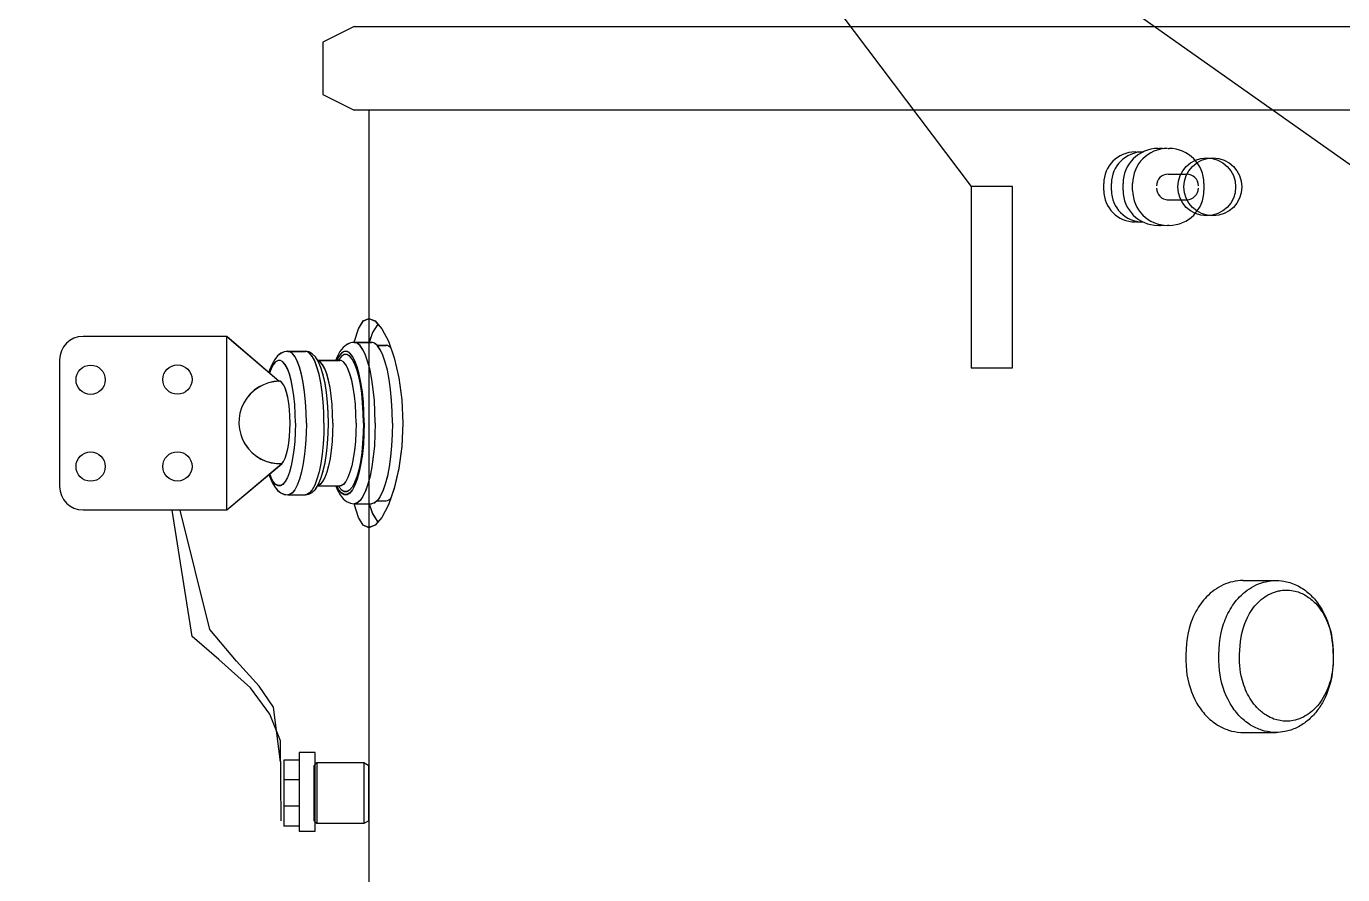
# Model space of a CAD drawing. Header units: millimetres. Extents: x 14764 to 276930, y -11609 to 135619.
# Drawn here: x 256824 to 257333, y 132085 to 132413 of the extents above; entities that cross this region are included whole.
import ezdxf

# ---------------------------------------------------------------- set-up
doc = ezdxf.new("R2010")
doc.units = ezdxf.units.MM
doc.header["$LTSCALE"] = 23.1
doc.layers.get('0').update_dxf_attribs({"linetype": 'CONTINUOUS'})
doc.layers.add('CORE', color=5, linetype='CONTINUOUS')
doc.layers.add('PL', color=5, linetype='CONTINUOUS')

msp = doc.modelspace()

# ---------------------------------------------------------------- linework, layer by layer
at = {"color": 1}
for p, q in [((256356.4706, 133051.6794), (261130.6565, 129675.6479)), ((257035.3616, 132555.1468), (257189.3991, 132350.7125))]:
    msp.add_line(p, q, dxfattribs=at)
at = {"color": 0, "linetype": 'ByBlock', "lineweight": 25, "ltscale": 0.5}
for p, q in [((256951.121, 132412.5456), (256938.971, 132406.4706)), ((256951.121, 132412.5456), (257385.281, 132412.5456)), ((256938.971, 132406.4706), (256938.971, 132386.2206)), ((256938.971, 132386.2206), (256951.121, 132380.1456)), ((257385.281, 132380.1456), (256951.121, 132380.1456))]:
    msp.add_line(p, q, dxfattribs=at)
at = {"color": 0, "linetype": 'ByBlock', "lineweight": 25}
for p, q in [((257252.8038, 132364.0457), (257253.0806, 132364.0457)), ((257253.3982, 132364.0457), (257253.675, 132364.0457)), ((257255.788, 132364.0457), (257256.0648, 132364.0457)), ((257261.6241, 132365.3957), (257261.901, 132365.3957)), ((257261.901, 132365.3957), (257262.1778, 132365.3957)), ((257265.5869, 132365.3957), (257265.8637, 132365.3957)), ((257240.6538, 132349.1957), (257240.6538, 132351.8957)), ((257243.638, 132349.1957), (257243.638, 132351.8957)), ((257248.1241, 132349.1957), (257248.1241, 132351.8957)), ((257251.8101, 132349.1957), (257251.8101, 132351.8957)), ((257265.6434, 132355.4957), (257272.7082, 132355.4957)), ((257279.3637, 132351.8957), (257279.3637, 132349.1957)), ((257265.1877, 132345.6088), (257273.0508, 132345.6088)), ((257253.3574, 132337.0457), (257252.8038, 132337.0457)), ((257262.1778, 132335.6957), (257261.6241, 132335.6957)), ((257265.8637, 132335.6957), (257265.3101, 132335.6957))]:
    msp.add_line(p, q, dxfattribs=at)
at = {"color": 0, "linetype": 'ByBlock', "lineweight": 25, "ltscale": 0.5}
msp.add_lwpolyline([(256956.6991, 132380.1456), (256956.6991, 131680.7125), (257366.6991, 131680.7125), (257366.6991, 131715.6434)], dxfattribs=at)
at = {"color": 0, "linetype": 'ByBlock', "lineweight": 25}
msp.add_lwpolyline([(257205.3991, 132350.7125), (257189.3991, 132350.7125), (257189.3991, 132280.7125), (257205.3991, 132280.7125)], close=True, dxfattribs=at)
for centre in [(257280.4258, 132350.5457), (257282.8225, 132350.5457)]:
    msp.add_circle(centre, 11.178, dxfattribs=at)
for centre, radius, start, end in [((257252.8038, 132351.8957), 12.15, 90, 180), ((257255.788, 132351.8957), 12.15, 90, 180), ((257261.6241, 132351.8957), 13.5, 90, 180), ((257265.3101, 132351.8957), 13.5, 90, 180), ((257253.675, 132351.8957), 12.15, 84.25943, 90), ((257262.1778, 132351.8957), 13.5, 83.337992, 90), ((257265.8637, 132351.8957), 13.5, 0, 90), ((257265.5304, 132350.9957), 4.5, 90, 180), ((257272.7082, 132350.9957), 4.5, 0, 90), ((257252.8038, 132349.1957), 12.15, 180, 270), ((257255.788, 132349.1957), 12.15, 180, 269.770772), ((257261.6241, 132349.1957), 13.5, 180, 270), ((257265.3101, 132349.1957), 13.5, 180, 270), ((257265.5304, 132350.0957), 4.5, 180, 270), ((257265.8637, 132349.1957), 13.5, 270, 0), ((257272.7082, 132350.0957), 4.5, 270, 0), ((257253.3574, 132349.1957), 12.15, 270, 275.74057), ((257262.1778, 132349.1957), 13.5, 270, 276.662008)]:
    msp.add_arc(centre, radius, start, end, dxfattribs=at)
at = {"layer": 'CORE', "color": 0}
for p, q in [((256888.4991, 132176.8412), (256880.6969, 132225.7213)), ((256895.321, 132179.5665), (256883.8714, 132225.7213)), ((256905.5537, 132167.3028), (256895.321, 132179.5665)), ((256898.7319, 132167.9841), (256888.4991, 132176.8412)), ((256911.0111, 132157.083), (256898.7319, 132167.9841)), ((256914.422, 132157.7643), (256905.5537, 132167.3028)), ((256919.8795, 132149.5885), (256914.422, 132157.7643)), ((256918.5151, 132146.8633), (256911.0111, 132157.083)), ((256922.6082, 132128.4677), (256919.8795, 132149.5885)), ((256922.6082, 132136.6435), (256918.5151, 132146.8633)), ((256922.8383, 132105.736), (256922.6082, 132136.6435)), ((256935.9745, 132132.0253), (256929.8643, 132132.0253)), ((256929.8643, 132132.0253), (256929.8643, 132101.6776)), ((256935.9745, 132101.6776), (256935.9745, 132132.0253)), ((256923.9071, 132129.184), (256923.9071, 132103.6631)), ((256929.8643, 132129.184), (256923.9071, 132129.184)), ((256935.6026, 132127.111), (256936.6713, 132128.1798)), ((256935.6026, 132105.736), (256935.6026, 132127.111)), ((256936.6713, 132128.1798), (256936.6713, 132104.6673)), ((256936.6713, 132128.1798), (256954.8401, 132128.1798)), ((256954.8401, 132128.1798), (256954.8401, 132104.6673)), ((256954.8401, 132128.1798), (256956.6991, 132127.111)), ((256956.6991, 132105.736), (256956.6991, 132127.111)), ((256929.8643, 132121.5111), (256923.9071, 132121.5111)), ((256929.8643, 132111.336), (256923.9071, 132111.336)), ((256929.8643, 132103.6631), (256923.9071, 132103.6631)), ((256929.8643, 132101.6776), (256935.9745, 132101.6776)), ((256936.6713, 132104.6673), (256935.6026, 132105.736)), ((256954.8401, 132104.6673), (256936.6713, 132104.6673)), ((256956.6991, 132105.736), (256954.8401, 132104.6673))]:
    msp.add_line(p, q, dxfattribs=at)
at = {"layer": 'PL', "color": 7, "ltscale": 0.5}
for p, q in [((256960.1793, 132297.5772), (256958.1612, 132294.3474)), ((256960.1795, 132297.5325), (256958.1614, 132294.3027)), ((256901.8718, 132292.8471), (256922.1223, 132275.5125)), ((256901.8719, 132292.8024), (256922.1225, 132275.4678)), ((256951.1222, 132290.5242), (256957.8144, 132290.5242)), ((256951.1223, 132290.4795), (256957.8146, 132290.4795)), ((256958.1612, 132294.3474), (256956.8716, 132290.5242)), ((256958.1614, 132294.3027), (256956.8718, 132290.4795)), ((256925.4684, 132287.06), (256932.2315, 132287.06)), ((256925.4686, 132287.0153), (256932.2317, 132287.0153)), ((256959.9591, 132289.3695), (256963.3913, 132289.3695)), ((256959.9593, 132289.3248), (256963.3915, 132289.3248)), ((256936.9365, 132283.5958), (256945.5453, 132283.5958)), ((256936.9367, 132283.5511), (256945.5454, 132283.5511)), ((256945.5453, 132283.5958), (256945.698, 132283.6211)), ((256946.0143, 132283.528), (256945.5453, 132283.5958)), ((256945.5454, 132283.5511), (256945.6982, 132283.5764)), ((256946.0145, 132283.4833), (256945.5454, 132283.5511)), ((256958.4623, 132272.2982), (256957.9105, 132276.2025)), ((256958.4625, 132272.2535), (256957.9107, 132276.1578)), ((256958.4623, 132246.395), (256957.9105, 132242.4907)), ((256958.4625, 132246.3503), (256957.9107, 132242.446)), ((256901.8718, 132225.8461), (256923.1494, 132243.6751)), ((256901.8719, 132225.8014), (256923.1496, 132243.6304)), ((256936.9337, 132235.0974), (256945.5453, 132235.0974)), ((256936.9339, 132235.0527), (256945.5454, 132235.0527)), ((256946.0143, 132235.1652), (256945.5453, 132235.0974)), ((256946.0145, 132235.1205), (256945.5454, 132235.0527)), ((256925.4684, 132231.6332), (256932.2315, 132231.6332)), ((256925.4686, 132231.5885), (256932.2317, 132231.5885)), ((256959.9591, 132229.3237), (256963.3913, 132229.3237)), ((256959.9593, 132229.279), (256963.3915, 132229.279)), ((256951.1222, 132228.169), (256957.8144, 132228.169)), ((256951.1223, 132228.1243), (256957.8146, 132228.1243)), ((257294.4371, 132198.5016), (257307.2131, 132198.5016)), ((257294.4372, 132139.8419), (257307.2131, 132139.8419))]:
    msp.add_line(p, q, dxfattribs=at)
for points in [[(256951.1808, 132290.5147), (256951.2525, 132290.9557), (256952.6868, 132295.7771), (256954.5151, 132298.7559), (256956.6991, 132299.762)], [(256956.6991, 132299.762), (256959.154, 132298.7559), (256961.7451, 132295.7771), (256964.2891, 132290.9557)], [(256951.181, 132290.47), (256951.2527, 132290.911), (256952.687, 132295.7324), (256954.5153, 132298.7112), (256956.6992, 132299.7173)], [(256956.6992, 132299.7173), (256959.1542, 132298.7112), (256961.7453, 132295.7324), (256964.2893, 132290.911)], [(256951.1222, 132290.5242), (256949.6241, 132290.3104), (256948.1556, 132289.6513), (256946.7964, 132288.5454), (256945.5739, 132286.9969), (256944.4404, 132284.9093), (256943.9349, 132283.5958)], [(256951.1223, 132290.4795), (256949.6242, 132290.2657), (256948.1558, 132289.6066), (256946.7965, 132288.5007), (256945.5741, 132286.9522), (256944.4406, 132284.8646), (256943.9351, 132283.5511)], [(256957.9105, 132276.2025), (256957.2206, 132279.7636), (256956.4065, 132282.9091), (256955.4848, 132285.5749), (256954.4743, 132287.7067), (256953.3956, 132289.2613), (256952.2705, 132290.2069), (256951.1222, 132290.5242)], [(256957.9107, 132276.1578), (256957.2208, 132279.7189), (256956.4067, 132282.8644), (256955.485, 132285.5302), (256954.4745, 132287.662), (256953.3957, 132289.2166), (256952.2707, 132290.1622), (256951.1223, 132290.4795)], [(256963.0987, 132282.9091), (256962.1771, 132285.5749), (256961.1666, 132287.7067), (256960.0878, 132289.2613), (256958.9628, 132290.2069), (256957.8144, 132290.5242)], [(256963.0989, 132282.8644), (256962.1772, 132285.5302), (256961.1668, 132287.662), (256960.088, 132289.2166), (256958.963, 132290.1622), (256957.8146, 132290.4795)], [(256964.2891, 132290.9557), (256966.5705, 132284.5305), (256968.3756, 132276.8446), (256969.5308, 132268.3072), (256969.9279, 132259.3466)], [(256964.2893, 132290.911), (256966.5707, 132284.4858), (256968.3758, 132276.7999), (256969.531, 132268.2625), (256969.9281, 132259.3019)], [(256925.4684, 132287.06), (256924.0843, 132286.8693), (256922.731, 132286.2839), (256921.4771, 132285.3024), (256920.3602, 132283.9414), (256919.3435, 132282.1413), (256918.3814, 132279.7396), (256918.1213, 132278.8379)], [(256925.4686, 132287.0153), (256924.0845, 132286.8246), (256922.7311, 132286.2392), (256921.4773, 132285.2577), (256920.3604, 132283.8967), (256919.3437, 132282.0966), (256918.3816, 132279.6949), (256918.1215, 132278.7932)], [(256932.6412, 132259.3466), (256932.5611, 132263.4771), (256932.3225, 132267.5153), (256931.9309, 132271.371), (256931.3948, 132274.9581), (256930.7264, 132278.1965), (256929.9406, 132281.0138), (256929.0548, 132283.3471), (256928.0889, 132285.1443), (256927.0645, 132286.3652), (256926.0045, 132286.9825), (256925.4684, 132287.06)], [(256932.6414, 132259.3019), (256932.5613, 132263.4324), (256932.3227, 132267.4706), (256931.9311, 132271.3263), (256931.395, 132274.9134), (256930.7266, 132278.1518), (256929.9408, 132280.9691), (256929.055, 132283.3024), (256928.0891, 132285.0996), (256927.0647, 132286.3205), (256926.0046, 132286.9378), (256925.4686, 132287.0153)], [(256933.8276, 132286.3652), (256932.7676, 132286.9825), (256932.2315, 132287.06)], [(256937.1683, 132283.2349), (256936.0691, 132284.9469), (256934.8791, 132286.1259), (256933.5756, 132286.831), (256932.2315, 132287.06)], [(256933.8278, 132286.3205), (256932.7678, 132286.9378), (256932.2317, 132287.0153)], [(256937.1685, 132283.1902), (256936.0693, 132284.9022), (256934.8793, 132286.0812), (256933.5758, 132286.7863), (256932.2317, 132287.0153)], [(256939.4043, 132259.3466), (256939.3242, 132263.4771), (256939.0856, 132267.5153), (256938.694, 132271.371), (256938.158, 132274.9581), (256937.4896, 132278.1965), (256936.7037, 132281.0138), (256935.8179, 132283.3471), (256934.852, 132285.1443), (256933.8276, 132286.3652)], [(256939.4045, 132259.3019), (256939.3244, 132263.4324), (256939.0858, 132267.4706), (256938.6942, 132271.3263), (256938.1581, 132274.9134), (256937.4897, 132278.1518), (256936.7039, 132280.9691), (256935.8181, 132283.3024), (256934.8522, 132285.0996), (256933.8278, 132286.3205)], [(256954.9488, 132259.3466), (256954.8687, 132263.4771), (256954.6301, 132267.5153), (256954.2385, 132271.371), (256953.7024, 132274.9581), (256953.034, 132278.1965), (256952.2482, 132281.0138), (256951.3624, 132283.3471), (256950.3965, 132285.1443), (256949.3721, 132286.3652), (256948.312, 132286.9825), (256947.24, 132286.9825), (256946.1799, 132286.3652), (256945.1555, 132285.1443), (256944.3233, 132283.5958)], [(256954.949, 132259.3019), (256954.8689, 132263.4324), (256954.6303, 132267.4706), (256954.2386, 132271.3263), (256953.7026, 132274.9134), (256953.0342, 132278.1518), (256952.2484, 132280.9691), (256951.3626, 132283.3024), (256950.3967, 132285.0996), (256949.3723, 132286.3205), (256948.3122, 132286.9378), (256947.2402, 132286.9378), (256946.1801, 132286.3205), (256945.1557, 132285.0996), (256944.3235, 132283.5511)], [(256954.6499, 132259.3466), (256954.5731, 132263.305), (256954.3445, 132267.1749), (256953.9692, 132270.87), (256953.4555, 132274.3076), (256952.8149, 132277.4111), (256952.0618, 132280.111), (256951.213, 132282.3471), (256950.2873, 132284.0694), (256949.3056, 132285.2394), (256948.2897, 132285.831), (256947.2623, 132285.831), (256946.2464, 132285.2394), (256945.2647, 132284.0694), (256945.0102, 132283.5958)], [(256954.6501, 132259.3019), (256954.5733, 132263.2603), (256954.3447, 132267.1302), (256953.9694, 132270.8253), (256953.4557, 132274.263), (256952.8151, 132277.3664), (256952.062, 132280.0663), (256951.2132, 132282.3024), (256950.2875, 132284.0247), (256949.3058, 132285.1947), (256948.2899, 132285.7863), (256947.2625, 132285.7863), (256946.2466, 132285.1947), (256945.2649, 132284.0247), (256945.0104, 132283.5511)], [(256965.1194, 132288.6173), (256963.972, 132289.2855), (256963.3913, 132289.3691)], [(256965.1196, 132288.5726), (256963.9722, 132289.2408), (256963.3915, 132289.3244)], [(256928.3985, 132259.3466), (256928.3284, 132262.9608), (256928.1196, 132266.4942), (256927.7769, 132269.8679), (256927.3079, 132273.0067), (256926.723, 132275.8403), (256926.0354, 132278.3054), (256925.2604, 132280.3471), (256924.4152, 132281.9196), (256923.5189, 132282.9879), (256922.5913, 132283.528), (256921.6533, 132283.528), (256920.7257, 132282.9879), (256919.8294, 132281.9196), (256918.9842, 132280.3471), (256918.3398, 132278.6495)], [(256928.3986, 132259.3019), (256928.3285, 132262.9161), (256928.1198, 132266.4495), (256927.7771, 132269.8233), (256927.3081, 132272.962), (256926.7232, 132275.7956), (256926.0356, 132278.2607), (256925.2606, 132280.3024), (256924.4154, 132281.8749), (256923.5191, 132282.9432), (256922.5915, 132283.4833), (256921.6535, 132283.4833), (256920.7259, 132282.9432), (256919.8295, 132281.8749), (256918.9844, 132280.3024), (256918.34, 132278.6048)], [(256942.8276, 132259.3466), (256942.7575, 132262.9608), (256942.5487, 132266.4942), (256942.206, 132269.8679), (256941.737, 132273.0067), (256941.1521, 132275.8403), (256940.4645, 132278.3054), (256939.6895, 132280.3471), (256938.8443, 132281.9196), (256937.948, 132282.9879), (256937.0204, 132283.528), (256936.9759, 132283.5345)], [(256942.8277, 132259.3019), (256942.7576, 132262.9161), (256942.5489, 132266.4495), (256942.2062, 132269.8233), (256941.7372, 132272.962), (256941.1523, 132275.7956), (256940.4647, 132278.2607), (256939.6897, 132280.3024), (256938.8445, 132281.8749), (256937.9482, 132282.9432), (256937.0206, 132283.4833), (256936.9761, 132283.4898)], [(256941.116, 132259.3466), (256941.0342, 132263.3904), (256940.7896, 132267.3486), (256940.3851, 132271.1396), (256939.8237, 132274.6886), (256939.1051, 132277.933), (256938.2165, 132280.8276), (256937.1683, 132283.2349)], [(256941.1162, 132259.3019), (256941.0343, 132263.3457), (256940.7898, 132267.3039), (256940.3853, 132271.0949), (256939.8239, 132274.6439), (256939.1052, 132277.8883), (256938.2167, 132280.7829), (256937.1685, 132283.1902)], [(256951.8214, 132259.3466), (256951.7513, 132262.9608), (256951.5426, 132266.4942), (256951.1999, 132269.8679), (256950.7309, 132273.0067), (256950.146, 132275.8403), (256949.4584, 132278.3054), (256948.6833, 132280.3471), (256947.8382, 132281.9196), (256946.9418, 132282.9879), (256946.0143, 132283.528)], [(256951.8216, 132259.3019), (256951.7515, 132262.9161), (256951.5428, 132266.4495), (256951.2001, 132269.8233), (256950.7311, 132272.962), (256950.1462, 132275.7956), (256949.4586, 132278.2607), (256948.6835, 132280.3024), (256947.8384, 132281.8749), (256946.942, 132282.9432), (256946.0145, 132283.4833)], [(256965.8838, 132259.3466), (256965.8017, 132263.7836), (256965.5569, 132268.1303), (256965.1546, 132272.2982), (256964.6028, 132276.2025), (256963.9128, 132279.7636), (256963.0987, 132282.9091)], [(256965.884, 132259.3019), (256965.8018, 132263.7389), (256965.5571, 132268.0857), (256965.1548, 132272.2535), (256964.603, 132276.1578), (256963.913, 132279.7189), (256963.0989, 132282.8644)], [(256926.3064, 132259.3466), (256926.2493, 132262.0075), (256926.0797, 132264.5957), (256925.8021, 132267.0408), (256925.4241, 132269.2761), (256924.9561, 132271.2404), (256924.4108, 132272.8804), (256923.803, 132274.1511), (256923.1494, 132275.0181), (256922.4678, 132275.4575), (256922.1223, 132275.5125)], [(256926.3066, 132259.3019), (256926.2495, 132261.9628), (256926.0799, 132264.5511), (256925.8023, 132266.9961), (256925.4243, 132269.2314), (256924.9563, 132271.1957), (256924.411, 132272.8357), (256923.8032, 132274.1064), (256923.1496, 132274.9734), (256922.468, 132275.4129), (256922.1225, 132275.4678)], [(256959.1915, 132259.3466), (256959.1094, 132263.7836), (256958.8647, 132268.1303), (256958.4623, 132272.2982)], [(256959.1917, 132259.3019), (256959.1096, 132263.7389), (256958.8648, 132268.0857), (256958.4625, 132272.2535)], [(256928.3985, 132259.3466), (256928.3284, 132255.7324), (256928.1196, 132252.199), (256927.7769, 132248.8252), (256927.3079, 132245.6865), (256926.723, 132242.8529), (256926.0354, 132240.3878), (256925.2604, 132238.3461), (256924.4152, 132236.7736), (256923.5189, 132235.7053), (256922.5913, 132235.1652), (256921.6533, 132235.1652), (256920.7257, 132235.7053), (256919.8294, 132236.7736), (256918.9842, 132238.3461), (256918.4546, 132239.7412)], [(256928.3986, 132259.3019), (256928.3285, 132255.6877), (256928.1198, 132252.1543), (256927.7771, 132248.7806), (256927.3081, 132245.6418), (256926.7232, 132242.8082), (256926.0356, 132240.3431), (256925.2606, 132238.3014), (256924.4154, 132236.7289), (256923.5191, 132235.6606), (256922.5915, 132235.1205), (256921.6535, 132235.1205), (256920.7259, 132235.6606), (256919.8295, 132236.7289), (256918.9844, 132238.3014), (256918.4548, 132239.6965)], [(256923.1494, 132243.6751), (256923.803, 132244.5421), (256924.4108, 132245.8128), (256924.9561, 132247.4528), (256925.4241, 132249.4171), (256925.8021, 132251.6524), (256926.0797, 132254.0975), (256926.2493, 132256.6857), (256926.3064, 132259.3466)], [(256923.1496, 132243.6304), (256923.8032, 132244.4974), (256924.411, 132245.7681), (256924.9563, 132247.4081), (256925.4243, 132249.3724), (256925.8023, 132251.6077), (256926.0799, 132254.0528), (256926.2495, 132256.641), (256926.3066, 132259.3019)], [(256932.6412, 132259.3466), (256932.5611, 132255.2161), (256932.3225, 132251.1779), (256931.9309, 132247.3222), (256931.3948, 132243.7351), (256930.7264, 132240.4967), (256929.9406, 132237.6794), (256929.0548, 132235.3461), (256928.0889, 132233.5489), (256927.0645, 132232.328), (256926.0045, 132231.7107), (256925.4684, 132231.6332)], [(256932.6414, 132259.3019), (256932.5613, 132255.1714), (256932.3227, 132251.1332), (256931.9311, 132247.2775), (256931.395, 132243.6904), (256930.7266, 132240.452), (256929.9408, 132237.6347), (256929.055, 132235.3014), (256928.0891, 132233.5042), (256927.0647, 132232.2833), (256926.0046, 132231.666), (256925.4686, 132231.5885)], [(256939.4043, 132259.3466), (256939.3242, 132255.2161), (256939.0856, 132251.1779), (256938.694, 132247.3222), (256938.158, 132243.7351), (256937.4896, 132240.4967), (256936.7037, 132237.6794), (256935.8179, 132235.3461), (256934.852, 132233.5489), (256933.8276, 132232.328)], [(256939.4045, 132259.3019), (256939.3244, 132255.1714), (256939.0858, 132251.1332), (256938.6942, 132247.2775), (256938.1581, 132243.6904), (256937.4897, 132240.452), (256936.7039, 132237.6347), (256935.8181, 132235.3014), (256934.8522, 132233.5042), (256933.8278, 132232.2833)], [(256936.0862, 132233.7679), (256937.1896, 132235.4988), (256938.2379, 132237.9249), (256939.1204, 132240.8194), (256939.8339, 132244.0592), (256940.3911, 132247.5992), (256940.7923, 132251.3774), (256941.0349, 132255.3201), (256941.116, 132259.3466)], [(256936.0864, 132233.7232), (256937.1897, 132235.4541), (256938.2381, 132237.8802), (256939.1206, 132240.7747), (256939.8341, 132244.0145), (256940.3913, 132247.5545), (256940.7925, 132251.3327), (256941.035, 132255.2755), (256941.1162, 132259.3019)], [(256942.8276, 132259.3466), (256942.7575, 132255.7324), (256942.5487, 132252.199), (256942.206, 132248.8252), (256941.737, 132245.6865), (256941.1521, 132242.8529), (256940.4645, 132240.3878), (256939.6895, 132238.3461), (256938.8443, 132236.7736), (256937.948, 132235.7053), (256937.0204, 132235.1652), (256936.9725, 132235.1582)], [(256942.8277, 132259.3019), (256942.7576, 132255.6877), (256942.5489, 132252.1543), (256942.2062, 132248.7806), (256941.7372, 132245.6418), (256941.1523, 132242.8082), (256940.4647, 132240.3431), (256939.6897, 132238.3014), (256938.8445, 132236.7289), (256937.9482, 132235.6606), (256937.0206, 132235.1205), (256936.9727, 132235.1135)], [(256954.9488, 132259.3466), (256954.8687, 132255.2161), (256954.6301, 132251.1779), (256954.2385, 132247.3222), (256953.7024, 132243.7351), (256953.034, 132240.4967), (256952.2482, 132237.6794), (256951.3624, 132235.3461), (256950.3965, 132233.5489), (256949.3721, 132232.328), (256948.312, 132231.7107), (256947.24, 132231.7107), (256946.1799, 132232.328), (256945.1555, 132233.5489), (256944.3233, 132235.0974)], [(256954.949, 132259.3019), (256954.8689, 132255.1714), (256954.6303, 132251.1332), (256954.2386, 132247.2775), (256953.7026, 132243.6904), (256953.0342, 132240.452), (256952.2484, 132237.6347), (256951.3626, 132235.3014), (256950.3967, 132233.5042), (256949.3723, 132232.2833), (256948.3122, 132231.666), (256947.2402, 132231.666), (256946.1801, 132232.2833), (256945.1557, 132233.5042), (256944.3235, 132235.0527)], [(256954.6499, 132259.3466), (256954.5731, 132255.3882), (256954.3445, 132251.5183), (256953.9692, 132247.8232), (256953.4555, 132244.3856), (256952.8149, 132241.2821), (256952.0618, 132238.5822), (256951.213, 132236.3461), (256950.2873, 132234.6238), (256949.3056, 132233.4538), (256948.2897, 132232.8622), (256947.2623, 132232.8622), (256946.2464, 132233.4538), (256945.2647, 132234.6238), (256945.0102, 132235.0974)], [(256954.6501, 132259.3019), (256954.5733, 132255.3435), (256954.3447, 132251.4736), (256953.9694, 132247.7785), (256953.4557, 132244.3409), (256952.8151, 132241.2374), (256952.062, 132238.5375), (256951.2132, 132236.3014), (256950.2875, 132234.5791), (256949.3058, 132233.4091), (256948.2899, 132232.8175), (256947.2625, 132232.8175), (256946.2466, 132233.4091), (256945.2649, 132234.5791), (256945.0104, 132235.0527)], [(256951.8214, 132259.3466), (256951.7513, 132255.7324), (256951.5426, 132252.199), (256951.1999, 132248.8252), (256950.7309, 132245.6865), (256950.146, 132242.8529), (256949.4584, 132240.3878), (256948.6833, 132238.3461), (256947.8382, 132236.7736), (256946.9418, 132235.7053), (256946.0143, 132235.1652)], [(256951.8216, 132259.3019), (256951.7515, 132255.6877), (256951.5428, 132252.1543), (256951.2001, 132248.7806), (256950.7311, 132245.6418), (256950.1462, 132242.8082), (256949.4586, 132240.3431), (256948.6835, 132238.3014), (256947.8384, 132236.7289), (256946.942, 132235.6606), (256946.0145, 132235.1205)], [(256959.1915, 132259.3466), (256959.1094, 132254.9096), (256958.8647, 132250.5629), (256958.4623, 132246.395)], [(256959.1917, 132259.3019), (256959.1096, 132254.8649), (256958.8648, 132250.5182), (256958.4625, 132246.3503)], [(256965.8838, 132259.3466), (256965.8017, 132254.9096), (256965.5569, 132250.5629), (256965.1546, 132246.395), (256964.6028, 132242.4907), (256963.9128, 132238.9296), (256963.0987, 132235.7841)], [(256965.884, 132259.3019), (256965.8018, 132254.8649), (256965.5571, 132250.5182), (256965.1548, 132246.3503), (256964.603, 132242.446), (256963.913, 132238.8849), (256963.0989, 132235.7395)], [(256969.9279, 132259.3466), (256969.5308, 132250.386), (256968.3756, 132241.8487), (256966.5705, 132234.1627)], [(256969.9281, 132259.3019), (256969.531, 132250.3413), (256968.3758, 132241.804), (256966.5707, 132234.118)], [(256918.2157, 132239.541), (256918.4235, 132238.8304), (256919.3828, 132236.47), (256920.395, 132234.7007), (256921.5061, 132233.3622), (256922.749, 132232.3985), (256924.0858, 132231.8235), (256925.4684, 132231.6332)], [(256918.2159, 132239.4963), (256918.4237, 132238.7857), (256919.3829, 132236.4253), (256920.3952, 132234.656), (256921.5063, 132233.3175), (256922.7492, 132232.3539), (256924.086, 132231.7788), (256925.4686, 132231.5885)], [(256957.9105, 132242.4907), (256957.2206, 132238.9296), (256956.4065, 132235.7841), (256955.4848, 132233.1183), (256954.4743, 132230.9865), (256953.3956, 132229.4319), (256952.2705, 132228.4863), (256951.1222, 132228.169)], [(256957.9107, 132242.446), (256957.2208, 132238.8849), (256956.4067, 132235.7395), (256955.485, 132233.0736), (256954.4745, 132230.9418), (256953.3957, 132229.3872), (256952.2707, 132228.4417), (256951.1223, 132228.1243)], [(256932.2315, 132231.6332), (256933.5783, 132231.8632), (256934.8907, 132232.576), (256936.0862, 132233.7679)], [(256932.2317, 132231.5885), (256933.5785, 132231.8185), (256934.8908, 132232.5313), (256936.0864, 132233.7232)], [(256943.9347, 132235.0974), (256944.479, 132233.7), (256945.6077, 132231.6448), (256946.8242, 132230.1193), (256948.1733, 132229.031), (256949.6262, 132228.3821), (256951.1222, 132228.169)], [(256943.9349, 132235.0527), (256944.4792, 132233.6553), (256945.6079, 132231.6001), (256946.8244, 132230.0746), (256948.1735, 132228.9863), (256949.6264, 132228.3374), (256951.1223, 132228.1243)], [(256945.5517, 132235.1785), (256945.6969, 132235.0727), (256945.5453, 132235.0974)], [(256945.5519, 132235.1338), (256945.697, 132235.028), (256945.5454, 132235.0527)], [(256966.5705, 132234.1627), (256964.2891, 132227.7375), (256961.7451, 132222.9161), (256959.154, 132219.9373), (256956.6991, 132218.9312)], [(256966.5707, 132234.118), (256964.2893, 132227.6928), (256961.7453, 132222.8714), (256959.1542, 132219.8926), (256956.6992, 132218.8865)], [(256963.0987, 132235.7841), (256962.1771, 132233.1183), (256961.1666, 132230.9865), (256960.0878, 132229.4319), (256958.9628, 132228.4863), (256957.8144, 132228.169)], [(256963.0989, 132235.7395), (256962.1772, 132233.0736), (256961.1668, 132230.9418), (256960.088, 132229.3872), (256958.963, 132228.4417), (256957.8146, 132228.1243)], [(256933.8276, 132232.328), (256932.7676, 132231.7107), (256932.2315, 132231.6332)], [(256933.8278, 132232.2833), (256932.7678, 132231.666), (256932.2317, 132231.5885)], [(256963.3913, 132229.3241), (256963.972, 132229.4077), (256965.1194, 132230.0759)], [(256963.3915, 132229.2794), (256963.9722, 132229.363), (256965.1196, 132230.0312)], [(256956.6991, 132218.9312), (256954.5151, 132219.9373), (256952.6868, 132222.9161), (256951.2525, 132227.7375), (256951.1808, 132228.1785)], [(256956.6992, 132218.8865), (256954.5153, 132219.8926), (256952.687, 132222.8714), (256951.2527, 132227.6928), (256951.181, 132228.1338)], [(256956.8716, 132228.169), (256958.1612, 132224.3458), (256960.1793, 132221.116)], [(256956.8718, 132228.1243), (256958.1614, 132224.3011), (256960.1795, 132221.0713)]]:
    msp.add_lwpolyline(points, dxfattribs=at)
msp.add_lwpolyline([(256837.2827, 132283.7584), (256837.2827, 132234.8454, 0.41421356), (256846.3267, 132225.8014), (256901.8719, 132225.8014), (256901.8719, 132292.8024), (256846.3267, 132292.8024, 0.41421356)], format="xyb", close=True, dxfattribs=at)
for centre in [(256849.266, 132276.071), (256882.804, 132276.1157), (256882.804, 132276.1157), (256849.266, 132242.5328), (256882.804, 132242.5775), (256882.804, 132242.5775)]:
    msp.add_circle(centre, 5.6525, dxfattribs=at)
for centre in [(256922.4707, 132259.5885), (256922.4709, 132259.5438)]:
    msp.add_arc(centre, 15.9278, 91.253347, 272.442329, dxfattribs=at)
for points, knots in [([(257294.4466, 132198.5016), (257293.1182, 132198.502), (257291.7909, 132198.3546), (257289.1988, 132197.7747), (257287.9342, 132197.3422), (257285.5342, 132196.2357), (257284.3965, 132195.5623), (257282.2738, 132194.0245), (257281.2875, 132193.1598), (257278.7663, 132190.5506), (257277.4008, 132188.6457), (257275.1573, 132184.5386), (257274.279, 132182.3324), (257272.4286, 132175.7064), (257272.076, 132168.295), (257273.085, 132159.2674), (257274.4435, 132154.8783), (257277.6521, 132149.3746), (257278.8019, 132147.8043), (257281.4466, 132144.9801), (257282.9416, 132143.7282), (257285.9326, 132141.8789), (257287.3688, 132141.2036), (257290.3894, 132140.2342), (257291.9707, 132139.9407), (257293.8561, 132139.849), (257294.1468, 132139.8419), (257294.4372, 132139.8419), (257294.4372, 132139.8419), (257294.4372, 132139.8419), (257294.4372, 132139.8419)], [3.14123449, 3.14123449, 3.14123449, 3.14123449, 3.29833907, 3.29833907, 3.45667902, 3.45667902, 3.61501897, 3.61501897, 3.77335892, 3.77335892, 4.05483047, 4.05483047, 4.33630202, 4.33630202, 4.86913655, 4.86913655, 5.40197109, 5.40197109, 5.6364312, 5.6364312, 5.8708913, 5.8708913, 6.05985105, 6.05985105, 6.24881079, 6.24881079, 6.28318531, 6.28318531, 6.28318531, 6.2831868, 6.2831868, 6.2831868, 6.2831868]), ([(257307.2131, 132139.8419), (257308.3516, 132139.8419), (257309.492, 132139.9514), (257312.1706, 132140.465), (257313.6881, 132140.9709), (257316.537, 132142.3229), (257317.869, 132143.1673), (257320.3134, 132145.1133), (257321.4266, 132146.2145), (257323.428, 132148.6066), (257324.3174, 132149.8988), (257326.6802, 132154.0296), (257327.8119, 132157.09), (257329.1851, 132163.4573), (257329.4263, 132166.7669), (257329.0185, 132176.0805), (257328.3693, 132179.3156), (257326.4547, 132184.6209), (257325.385, 132186.7803), (257323.0585, 132190.2478), (257321.9102, 132191.6345), (257319.3181, 132194.1121), (257317.8749, 132195.2012), (257314.7207, 132196.9673), (257313.0133, 132197.641), (257309.9288, 132198.3443), (257308.5927, 132198.4989), (257305.9151, 132198.5043), (257304.577, 132198.3569), (257301.9748, 132197.7747), (257300.7101, 132197.3422), (257298.3102, 132196.2357), (257297.1725, 132195.5623), (257295.0498, 132194.0245), (257294.0634, 132193.1598), (257291.5423, 132190.5506), (257290.1767, 132188.6457), (257287.9333, 132184.5386), (257287.055, 132182.3324), (257285.2046, 132175.7064), (257284.8519, 132168.295), (257285.861, 132159.2674), (257287.2195, 132154.8783), (257290.4281, 132149.3746), (257291.5778, 132147.8043), (257294.2226, 132144.9801), (257295.7175, 132143.7282), (257298.7085, 132141.8789), (257300.1448, 132141.2036), (257303.1654, 132140.2342), (257304.7466, 132139.9407), (257306.632, 132139.849), (257306.9227, 132139.8419), (257307.2131, 132139.8419)], [0, 0, 0, 0, 0.13477286, 0.13477286, 0.32375009, 0.32375009, 0.51272732, 0.51272732, 0.70170455, 0.70170455, 0.89068178, 0.89068178, 1.27471098, 1.27471098, 1.65874018, 1.65874018, 2.04276937, 2.04276937, 2.3299971, 2.3299971, 2.54721779, 2.54721779, 2.76443848, 2.76443848, 2.98165917, 2.98165917, 3.13999912, 3.13999912, 3.29833907, 3.29833907, 3.45667902, 3.45667902, 3.61501897, 3.61501897, 3.77335892, 3.77335892, 4.05483047, 4.05483047, 4.33630202, 4.33630202, 4.86913655, 4.86913655, 5.40197109, 5.40197109, 5.6364312, 5.6364312, 5.8708913, 5.8708913, 6.05985105, 6.05985105, 6.24881079, 6.24881079, 6.28318531, 6.28318531, 6.28318531, 6.28318531]), ([(257311.2005, 132144.1738), (257312.0646, 132144.1738), (257312.9371, 132144.2557), (257314.8882, 132144.622), (257315.9727, 132144.9628), (257318.0389, 132145.8749), (257319.027, 132146.4491), (257320.8844, 132147.7945), (257321.7536, 132148.5659), (257324.3108, 132151.2816), (257325.7483, 132153.5322), (257327.9196, 132158.4941), (257328.6533, 132161.2095), (257329.3774, 132166.7979), (257329.3673, 132169.6703), (257328.603, 132178.0198), (257327.8491, 132180.7272), (257325.6405, 132185.6645), (257324.185, 132187.8975), (257321.325, 132190.8713), (257320.1159, 132191.8557), (257317.5004, 132193.4401), (257316.0872, 132194.0416), (257313.6441, 132194.6546), (257312.6325, 132194.7965), (257310.76, 132194.8534), (257309.8894, 132194.7982), (257308.4863, 132194.5788), (257307.9456, 132194.461), (257306.874, 132194.1621), (257306.3453, 132193.9815), (257304.795, 132193.3539), (257303.8037, 132192.8179), (257301.9343, 132191.5487), (257301.0561, 132190.8148), (257299.4267, 132189.1824), (257298.6757, 132188.2843), (257297.3092, 132186.3534), (257296.6932, 132185.32), (257294.6942, 132181.3365), (257293.7463, 132178.0544), (257292.9419, 132168.5129), (257293.0865, 132165.0222), (257294.2875, 132159.2029), (257295.1124, 132156.8013), (257297.3436, 132152.4317), (257298.7477, 132150.4664), (257301.4019, 132147.8732), (257302.4804, 132147.0286), (257304.5179, 132145.8036), (257305.4424, 132145.3608), (257307.9366, 132144.466), (257309.5746, 132144.1738), (257311.2005, 132144.1738)], [0, 0, 0, 0, 0.13202136, 0.13202136, 0.30272963, 0.30272963, 0.4734379, 0.4734379, 0.64414617, 0.64414617, 1.01682038, 1.01682038, 1.38949459, 1.38949459, 1.7621688, 1.7621688, 2.134843, 2.134843, 2.50751721, 2.50751721, 2.73679773, 2.73679773, 2.96607824, 2.96607824, 3.12013972, 3.12013972, 3.2519293, 3.2519293, 3.33626603, 3.33626603, 3.42060277, 3.42060277, 3.58927624, 3.58927624, 3.75794972, 3.75794972, 3.92662319, 3.92662319, 4.09529667, 4.09529667, 4.54595269, 4.54595269, 4.99660871, 4.99660871, 5.33760079, 5.33760079, 5.67859287, 5.67859287, 5.88106782, 5.88106782, 6.03477436, 6.03477436, 6.28318531, 6.28318531, 6.28318531, 6.28318531])]:
    msp.add_open_spline(points, degree=3, knots=knots, dxfattribs=at)

doc.saveas('drawing.dxf')
